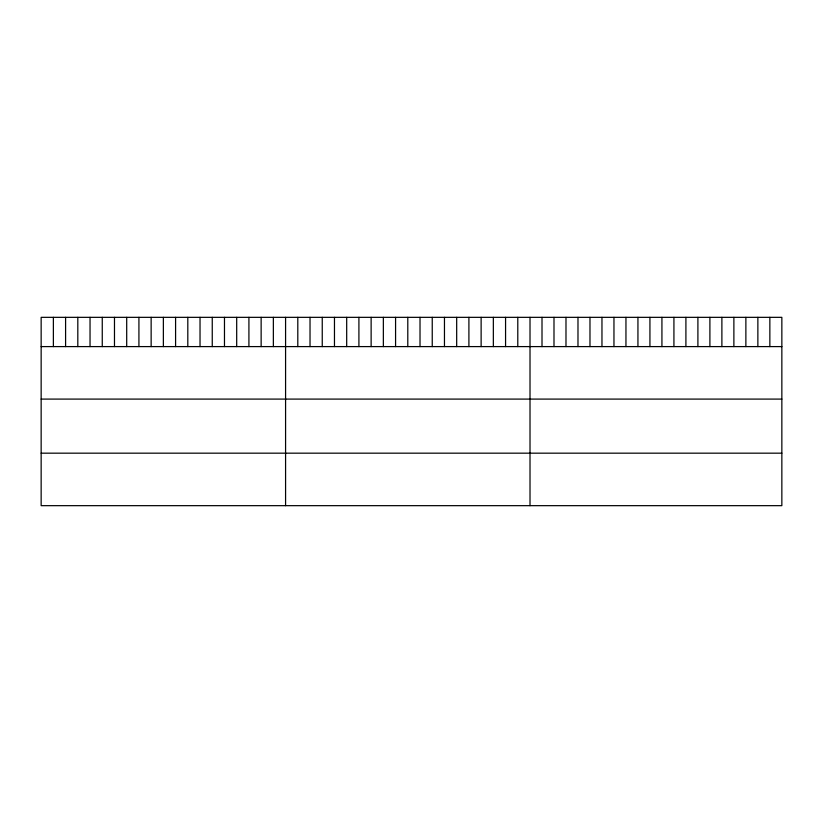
<?xml version="1.0" encoding="UTF-8"?>
<svg xmlns="http://www.w3.org/2000/svg" width="823" height="823" viewBox="0 0 823 823"><rect width="100%" height="100%" fill="white"/><g stroke="black" fill="none" stroke-linecap="round" stroke-linejoin="round"><path stroke-width="1.23" d="M781.85 346.596L781.85 505.661L41.15 505.661L41.15 317.339L781.85 317.339L781.85 346.596L41.15 346.596M41.15 399.093L781.85 399.093M41.15 453.175L781.85 453.175M769.855 317.339L769.855 346.596M757.87 317.339L757.87 346.596M745.875 317.339L745.875 346.596M733.879 317.339L733.879 346.596M721.884 317.339L721.884 346.596M709.899 317.339L709.899 346.596M697.904 317.339L697.904 346.596M685.909 317.339L685.909 346.596M673.924 317.339L673.924 346.596M661.929 317.339L661.929 346.596M649.933 317.339L649.933 346.596M637.938 317.339L637.938 346.596M625.953 317.339L625.953 346.596M613.958 317.339L613.958 346.596M601.963 317.339L601.963 346.596M589.978 317.339L589.978 346.596M577.983 317.339L577.983 346.596M565.987 317.339L565.987 346.596M553.992 317.339L553.992 346.596M542.007 317.339L542.007 346.596M530.012 317.339L530.012 505.661M517.79 317.339L517.79 346.596M505.569 317.339L505.569 346.596M493.347 317.339L493.347 346.596M481.126 317.339L481.126 346.596M468.904 317.339L468.904 346.596M456.683 317.339L456.683 346.596M444.461 317.339L444.461 346.596M432.24 317.339L432.24 346.596M420.018 317.339L420.018 346.596M407.796 317.339L407.796 346.596M395.575 317.339L395.575 346.596M383.353 317.339L383.353 346.596M371.132 317.339L371.132 346.596M358.91 317.339L358.91 346.596M346.689 317.339L346.689 346.596M334.467 317.339L334.467 346.596M322.246 317.339L322.246 346.596M310.024 317.339L310.024 346.596M297.803 317.339L297.803 346.596M285.581 317.339L285.581 505.661M273.359 317.339L273.359 346.596M261.138 317.339L261.138 346.596M248.916 317.339L248.916 346.596M236.695 317.339L236.695 346.596M224.473 317.339L224.473 346.596M212.252 317.339L212.252 346.596M200.03 317.339L200.03 346.596M187.809 317.339L187.809 346.596M175.587 317.339L175.587 346.596M163.366 317.339L163.366 346.596M151.144 317.339L151.144 346.596M138.922 317.339L138.922 346.596M126.701 317.339L126.701 346.596M114.479 317.339L114.479 346.596M102.258 317.339L102.258 346.596M90.036 317.339L90.036 346.596M77.815 317.339L77.815 346.596M65.593 317.339L65.593 346.596M53.372 317.339L53.372 346.596"/></g></svg>
